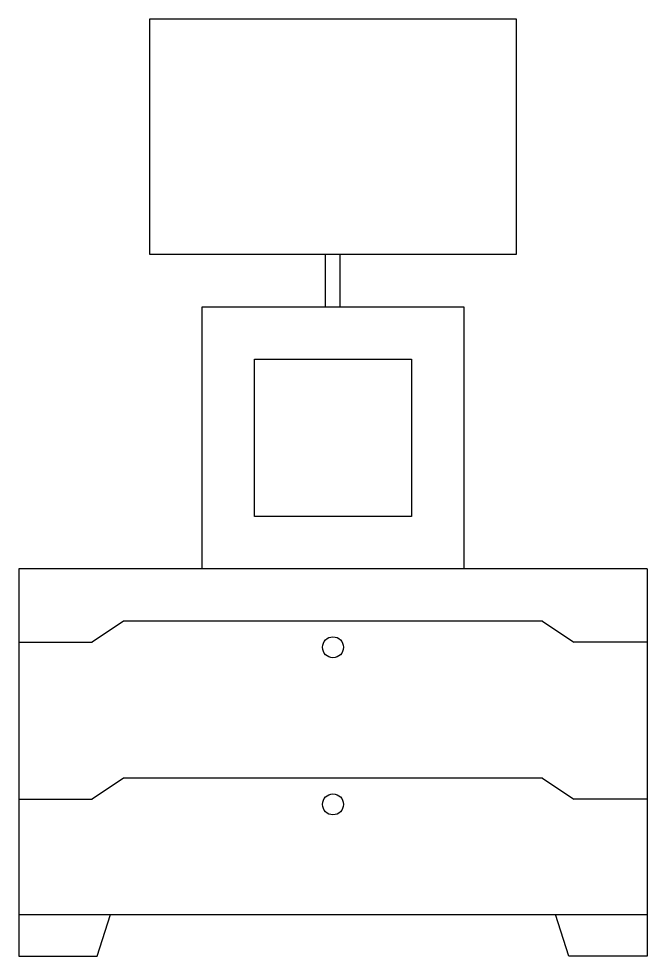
# Model space of a CAD drawing. Header units: millimetres. Extents: x 6388 to 59789, y -18725 to 8137.
# Drawn here: x 40444 to 41044, y -1777 to -882 of the extents above; entities that cross this region are included whole.
import ezdxf

# ---------------------------------------------------------------- set-up
doc = ezdxf.new("R2010")
doc.units = ezdxf.units.MM

# ---------------------------------------------------------------- blocks, each defined once
blk = doc.blocks.new('A$C1CCA4D2C')
for p, q in [((2770.57, 670.12), (2770.57, 895.12)), ((2770.57, 895.12), (3120.57, 895.12)), ((3120.57, 895.12), (3120.57, 670.12)), ((3120.57, 670.12), (2770.57, 670.12)), ((2938.57, 620), (2938.57, 670.12)), ((2952.57, 620), (2952.57, 670.12)), ((2820.57, 370), (2820.57, 620)), ((2820.57, 620), (3070.57, 620)), ((3070.57, 620), (3070.57, 370)), ((2870.57, 420), (2870.57, 570)), ((2870.57, 570), (3020.57, 570)), ((3020.57, 570), (3020.57, 420)), ((3020.57, 420), (2870.57, 420)), ((3245.57, 370), (2645.57, 370)), ((2645.57, 370), (2645.57, 0)), ((3070.57, 370), (2820.57, 370)), ((3245.57, 370), (3245.57, 0)), ((2745.57, 320), (2715.57, 300)), ((2745.57, 320), (2715.57, 300)), ((3145.57, 320), (2745.57, 320)), ((3145.57, 320), (2745.57, 320)), ((3145.57, 320), (3175.57, 300)), ((3145.57, 320), (3175.57, 300)), ((2645.57, 300), (2715.57, 300)), ((2645.57, 300), (2715.57, 300)), ((2645.57, 300), (2715.57, 300)), ((3245.57, 300), (3175.57, 300)), ((3245.57, 300), (3175.57, 300)), ((2745.57, 170), (2715.57, 150)), ((3145.57, 170), (2745.57, 170)), ((3145.57, 170), (3175.57, 150)), ((2645.57, 150), (2715.57, 150)), ((3245.57, 150), (3175.57, 150)), ((2645.57, 40), (3245.57, 40)), ((2720.57, 0), (2733.07, 40)), ((3170.57, 0), (3158.07, 40)), ((2645.57, 0), (2720.57, 0)), ((3245.57, 0), (3170.57, 0))]:
    blk.add_line(p, q)
for centre in [(2945.57, 295), (2945.57, 295), (2945.57, 145)]:
    blk.add_circle(centre, 10)

msp = doc.modelspace()

# ---------------------------------------------------------------- block references
msp.add_blockref('A$C1CCA4D2C', (37798.35, -1776.95))

doc.saveas('drawing.dxf')
